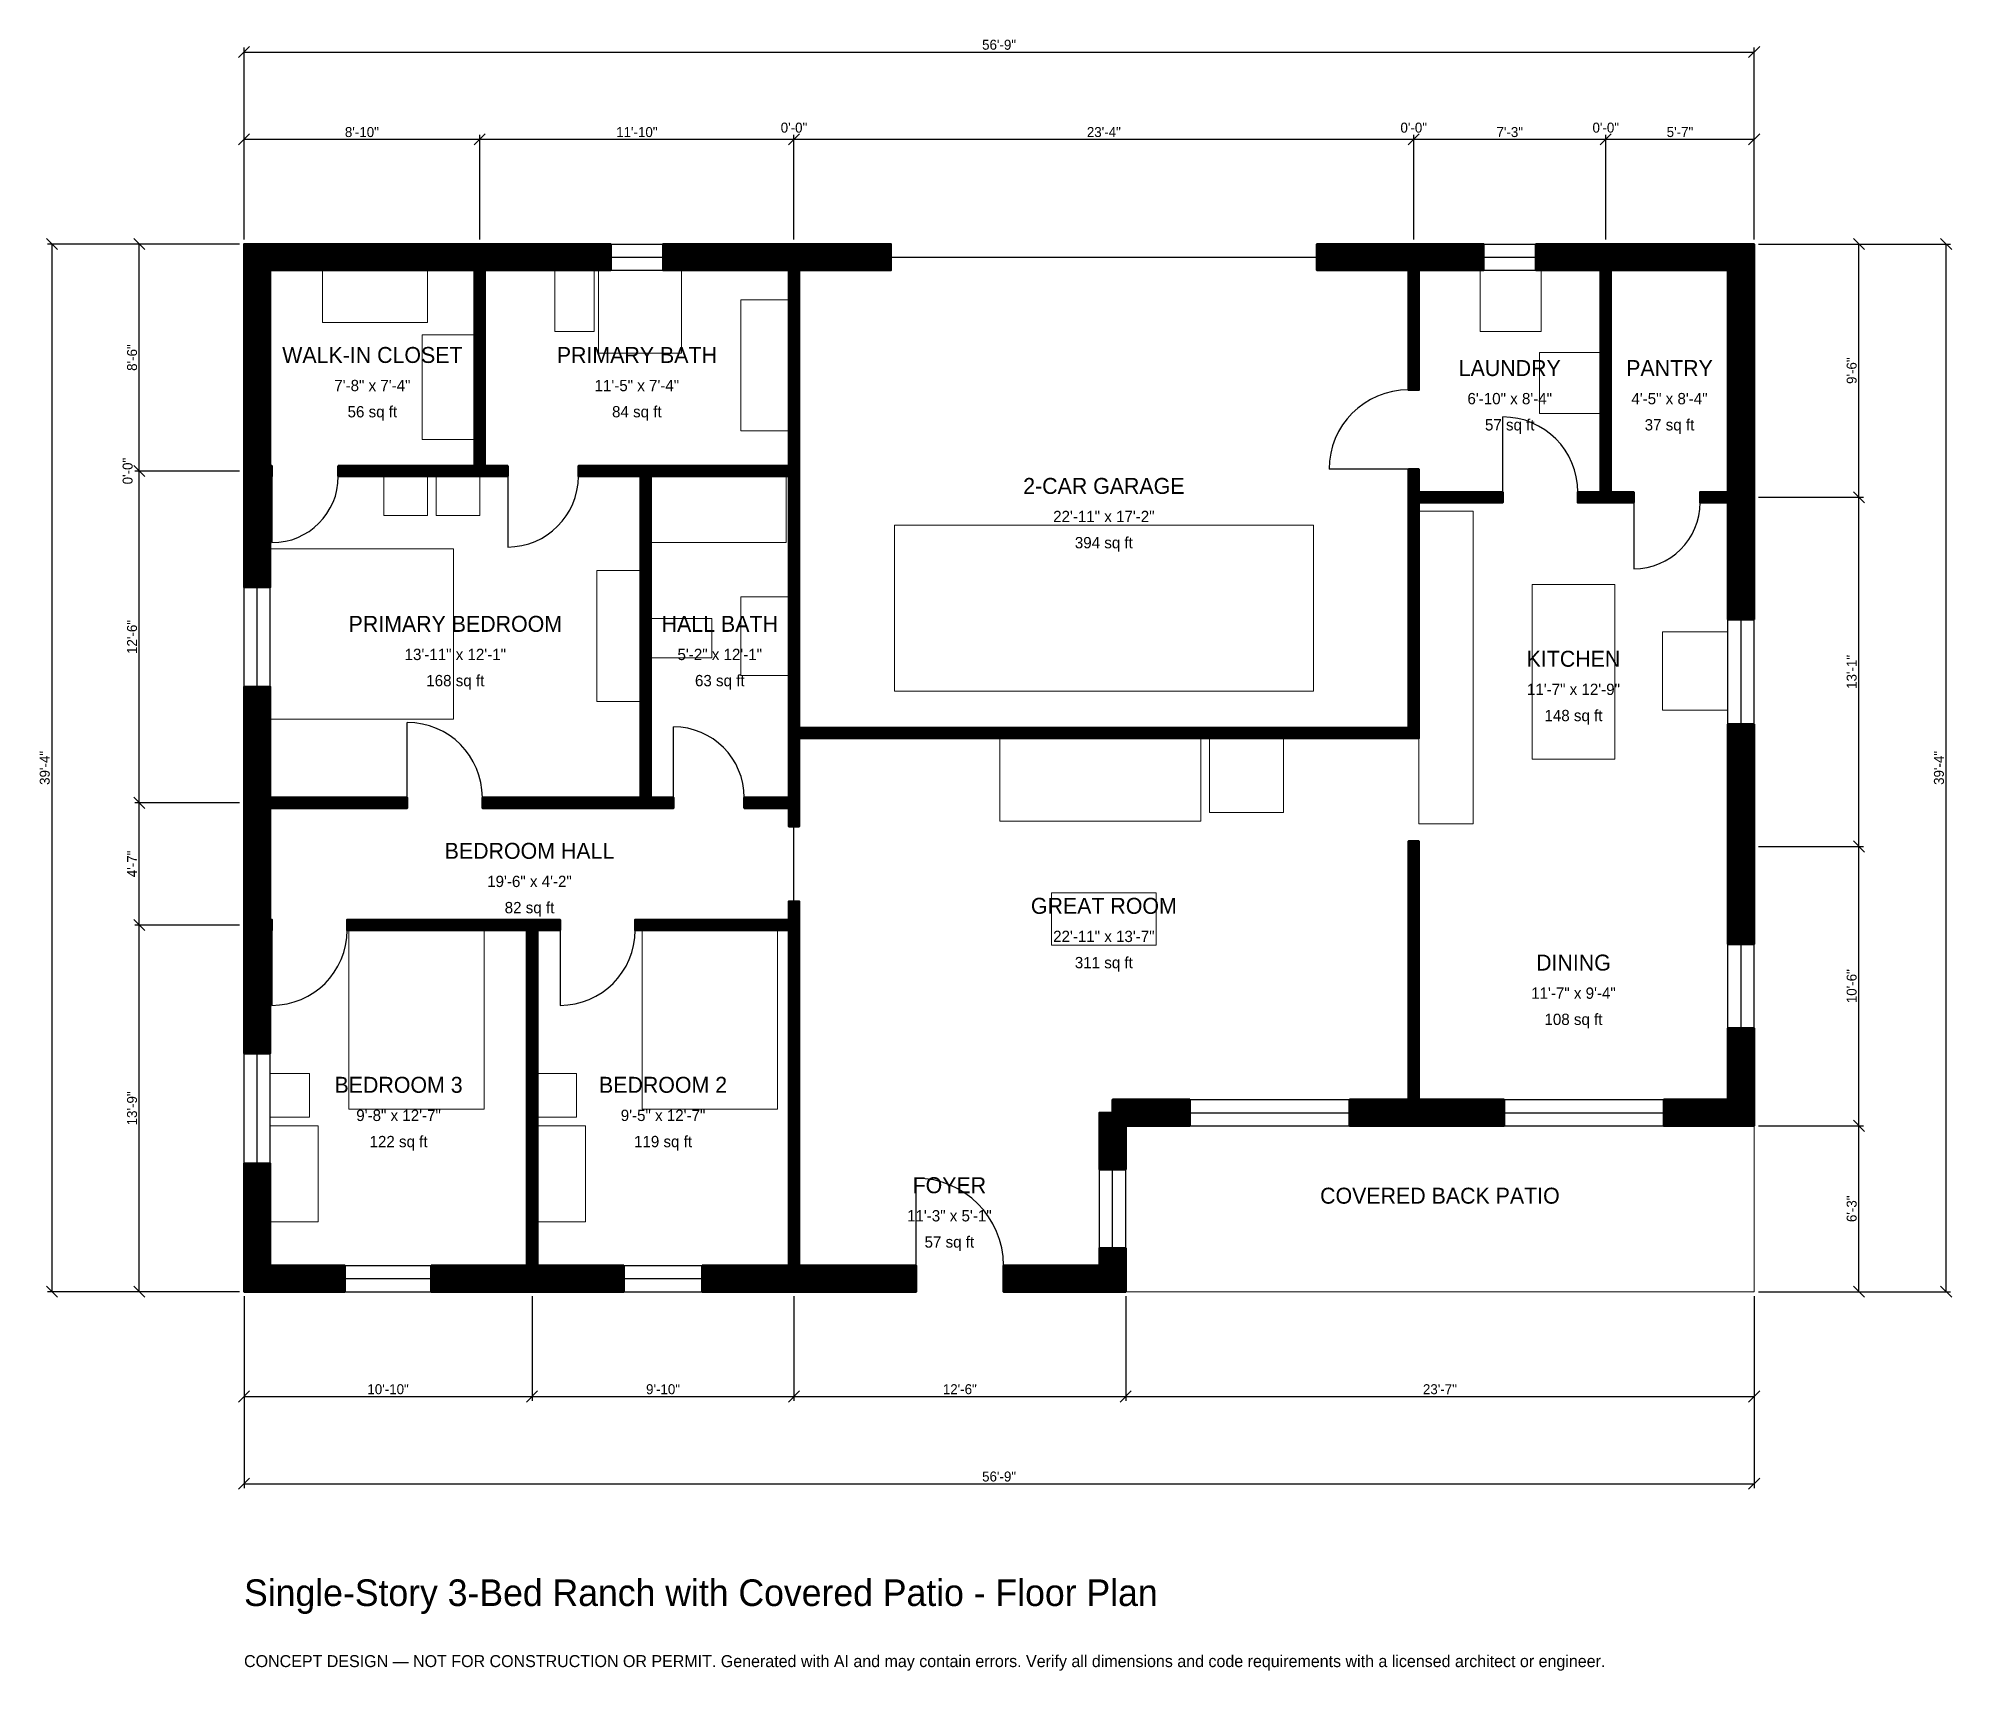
# Model space of a CAD drawing. Header units: inches. Extents: x -93 to 770, y -171 to 565.
import ezdxf
from ezdxf.enums import TextEntityAlignment as Align

# ---------------------------------------------------------------- set-up
doc = ezdxf.new("R2010")
doc.units = ezdxf.units.IN
doc.header["$MEASUREMENT"] = 0
doc.linetypes.add('DASHED', pattern=[0.6, 0.5, -0.1])
for name, color, linetype, lineweight in [('A-ANNO-DIMS', 1, 'Continuous', 13), ('A-ANNO-TEXT', 7, 'Continuous', 18), ('A-AREA-IDEN', 7, 'Continuous', 18), ('A-DOOR', 2, 'Continuous', 25), ('A-FLOR-FIXT', 9, 'Continuous', 13), ('A-FURN', 9, 'Continuous', 13), ('A-GLAZ', 4, 'Continuous', 25), ('A-SITE-PAVE', 8, 'Continuous', 13), ('A-WALL', 7, 'Continuous', 50), ('A-WALL-PATT', 8, 'Continuous', 13)]:
    doc.layers.add(name, color=color, linetype=linetype, lineweight=lineweight)
doc.dimstyles.new('PLAN', dxfattribs={"dimtxt": 4.5, "dimasz": 3, "dimexe": 2, "dimexo": 2, "dimgap": 1, "dimtad": 1, "dimdec": 0, "dimlunit": 4, "dimtsz": 2.5, "dimcen": 2.5, "dimclrd": 1, "dimclre": 1, "dimazin": 3, "dimtfac": 1, "dimtmove": 0, "dimatfit": 3})

msp = doc.modelspace()

# ---------------------------------------------------------------- hatches: boundary and pattern name
at = {"layer": 'A-WALL-PATT'}
h = msp.add_hatch(dxfattribs=at)
h.set_pattern_fill('ANSI31', color=8, scale=0.8)
h.paths.add_polyline_path([(124.0157, 0), (84.4488, 0), (84.4488, 11.811), (124.0157, 11.811), (127.5591, 11.811), (127.5591, 162.9921), (46.4567, 162.9921), (46.4567, 167.7165), (127.5591, 167.7165), (132.2835, 167.7165), (142.5197, 167.7165), (142.5197, 162.9921), (132.2835, 162.9921), (132.2835, 11.811), (135.8268, 11.811), (171.2598, 11.811), (171.2598, 0), (135.8268, 0), (132.2835, 0), (132.2835, 0), (127.5591, 0), (127.5591, 0), (124.0157, 0)])
h.paths.add_polyline_path([(11.811, 0), (11.811, 0), (0, 0), (0, 0), (0, 0), (0, 11.811), (0, 11.811), (0, 57.874), (11.811, 57.874), (11.811, 11.811), (45.4724, 11.811), (45.4724, 0), (11.811, 0)])
h.paths.add_polyline_path([(0, 159.4488), (0, 162.9921), (0, 162.9921), (0, 167.7165), (0, 167.7165), (0, 171.2598), (0, 214.5669), (0, 218.1102), (0, 218.1102), (0, 222.8346), (0, 222.8346), (0, 226.378), (0, 272.8346), (11.811, 272.8346), (11.811, 226.378), (11.811, 222.8346), (73.622, 222.8346), (73.622, 218.1102), (11.811, 218.1102), (11.811, 214.5669), (11.811, 171.2598), (11.811, 167.7165), (12.5984, 167.7165), (12.5984, 162.9921), (11.811, 162.9921), (11.811, 159.4488), (11.811, 107.4803), (0, 107.4803), (0, 159.4488)])
h.paths.add_polyline_path([(0, 364.1732), (0, 367.7165), (0, 367.7165), (0, 372.4409), (0, 372.4409), (0, 375.9843), (0, 460.6299), (0, 460.6299), (0, 472.4409), (0, 472.4409), (0, 472.441), (11.811, 472.441), (11.811, 472.4409), (100.3937, 472.4409), (103.937, 472.4409), (103.937, 472.441), (108.6614, 472.441), (108.6614, 472.4409), (112.2047, 472.4409), (165.3543, 472.4409), (165.3543, 460.6299), (112.2047, 460.6299), (108.6614, 460.6299), (108.6614, 372.4409), (118.8976, 372.4409), (118.8976, 367.7165), (108.6614, 367.7165), (103.937, 367.7165), (42.5197, 367.7165), (42.5197, 372.4409), (103.937, 372.4409), (103.937, 460.6299), (100.3937, 460.6299), (11.811, 460.6299), (11.811, 375.9843), (11.811, 372.4409), (12.5984, 372.4409), (12.5984, 367.7165), (11.811, 367.7165), (11.811, 364.1732), (11.811, 317.7165), (0, 317.7165), (0, 364.1732)])
h.paths.add_polyline_path([(242.126, 472.4409), (245.6693, 472.4409), (245.6693, 472.441), (250.3937, 472.441), (250.3937, 472.4409), (253.937, 472.4409), (291.7323, 472.4409), (291.7323, 460.6299), (253.937, 460.6299), (250.3937, 460.6299), (250.3937, 367.7165), (250.3937, 367.7165), (250.3937, 367.7165), (250.3937, 254.3307), (525.1968, 254.3307), (525.1968, 355.9055), (525.1968, 360.6299), (525.1968, 370.8661), (529.9213, 370.8661), (529.9213, 360.6299), (567.7165, 360.6299), (567.7165, 355.9055), (529.9213, 355.9055), (529.9213, 254.3307), (529.9213, 249.6063), (525.1968, 249.6063), (250.3937, 249.6063), (250.3937, 222.8346), (250.3937, 218.1102), (250.3937, 209.8425), (245.6693, 209.8425), (245.6693, 218.1102), (225.5906, 218.1102), (225.5906, 222.8346), (245.6693, 222.8346), (245.6693, 249.6063), (245.6693, 254.3307), (245.6693, 367.7165), (183.4646, 367.7165), (183.4646, 222.8346), (193.7008, 222.8346), (193.7008, 218.1102), (183.4646, 218.1102), (178.7402, 218.1102), (107.4803, 218.1102), (107.4803, 222.8346), (178.7402, 222.8346), (178.7402, 367.7165), (150.7874, 367.7165), (150.7874, 372.4409), (178.7402, 372.4409), (183.4646, 372.4409), (245.6693, 372.4409), (245.6693, 372.4409), (245.6693, 460.6299), (242.126, 460.6299), (188.9764, 460.6299), (188.9764, 472.4409), (242.126, 472.4409)])
h.paths.add_polyline_path([(521.6535, 472.4409), (525.1968, 472.4409), (525.1968, 472.441), (529.9213, 472.441), (529.9213, 472.4409), (533.4646, 472.4409), (559.0551, 472.4409), (559.0551, 460.6299), (533.4646, 460.6299), (529.9213, 460.6299), (529.9213, 406.6929), (525.1968, 406.6929), (525.1968, 460.6299), (521.6535, 460.6299), (483.8583, 460.6299), (483.8583, 472.4409), (521.6535, 472.4409)])
h.paths.add_polyline_path([(608.2677, 472.4409), (611.811, 472.4409), (611.811, 472.441), (616.5354, 472.441), (616.5354, 472.4409), (620.0787, 472.4409), (669.2913, 472.4409), (669.2913, 472.441), (681.1024, 472.441), (681.1024, 472.4409), (681.1024, 472.4409), (681.1024, 460.6299), (681.1024, 460.6299), (681.1024, 364.1732), (681.1024, 360.6299), (681.1024, 360.6299), (681.1024, 355.9055), (681.1024, 355.9055), (681.1024, 352.3622), (681.1024, 303.1496), (669.2913, 303.1496), (669.2913, 352.3622), (669.2913, 355.9055), (656.6929, 355.9055), (656.6929, 360.6299), (669.2913, 360.6299), (669.2913, 364.1732), (669.2913, 460.6299), (620.0787, 460.6299), (616.5354, 460.6299), (616.5354, 360.6299), (626.7717, 360.6299), (626.7717, 355.9055), (616.5354, 355.9055), (611.811, 355.9055), (611.811, 355.9055), (601.5748, 355.9055), (601.5748, 360.6299), (611.811, 360.6299), (611.811, 360.6299), (611.811, 460.6299), (608.2677, 460.6299), (582.6772, 460.6299), (582.6772, 472.4409), (608.2677, 472.4409)])
h.paths.add_polyline_path([(681.1024, 206.6929), (681.1024, 194.8819), (681.1024, 156.6929), (669.2913, 156.6929), (669.2913, 194.8819), (669.2913, 206.6929), (669.2913, 255.9055), (681.1024, 255.9055), (681.1024, 206.6929)])
h.paths.add_polyline_path([(681.1024, 86.6142), (681.1024, 86.6142), (681.1024, 74.8031), (681.1024, 74.8031), (681.1024, 74.8031), (669.2913, 74.8031), (669.2913, 74.8031), (640.3543, 74.8031), (640.3543, 86.6142), (669.2913, 86.6142), (669.2913, 118.8976), (681.1024, 118.8976), (681.1024, 86.6142)])
h.paths.add_polyline_path([(533.4646, 74.8031), (529.9213, 74.8031), (529.9213, 74.8031), (525.1968, 74.8031), (525.1968, 74.8031), (521.6535, 74.8031), (498.622, 74.8031), (498.622, 86.6142), (521.6535, 86.6142), (525.1968, 86.6142), (525.1968, 203.1496), (529.9213, 203.1496), (529.9213, 86.6142), (533.4646, 86.6142), (568.3071, 86.6142), (568.3071, 74.8031), (533.4646, 74.8031)])
h.paths.add_polyline_path([(397.6378, 74.8031), (397.6378, 55.1181), (385.8268, 55.1181), (385.8268, 80.7087), (391.7323, 80.7087), (391.7323, 86.6142), (426.5748, 86.6142), (426.5748, 74.8031), (397.6378, 74.8031)])
h.paths.add_polyline_path([(397.6378, 11.811), (397.6378, 11.811), (397.6378, 0), (397.6378, 0), (397.6378, 0), (385.8268, 0), (385.8268, 0), (342.5197, 0), (342.5197, 11.811), (385.8268, 11.811), (385.8268, 19.685), (397.6378, 19.685), (397.6378, 11.811)])
h.paths.add_polyline_path([(253.937, 0), (250.3937, 0), (250.3937, 0), (245.6693, 0), (245.6693, 0), (242.126, 0), (206.6929, 0), (206.6929, 11.811), (242.126, 11.811), (245.6693, 11.811), (245.6693, 72.4409), (245.6693, 77.1654), (245.6693, 162.9921), (176.378, 162.9921), (176.378, 167.7165), (245.6693, 167.7165), (245.6693, 175.9843), (250.3937, 175.9843), (250.3937, 167.7165), (250.3937, 162.9921), (250.3937, 77.1654), (250.3937, 72.4409), (250.3937, 11.811), (253.937, 11.811), (303.1496, 11.811), (303.1496, 0), (253.937, 0)])

# ---------------------------------------------------------------- linework, layer by layer
at = {"layer": 'A-DOOR', "linetype": 'DASHED'}
msp.add_line((291.7323, 466.5354), (483.8583, 466.5354), dxfattribs=at)
at = {"layer": 'A-DOOR'}
for p, q in [((567.7165, 360.6299), (567.7165, 394.4882)), ((12.5984, 367.7165), (12.5984, 337.7953)), ((118.8976, 367.7165), (118.8976, 335.8268)), ((525.1968, 370.8661), (489.3701, 370.8661)), ((626.7717, 355.9055), (626.7717, 325.9843)), ((73.622, 222.8346), (73.622, 256.6929)), ((193.7008, 222.8346), (193.7008, 254.7244)), ((248.0315, 175.9843), (248.0315, 209.8425)), ((12.5984, 162.9921), (12.5984, 129.1339)), ((142.5197, 162.9921), (142.5197, 129.1339)), ((303.1496, 11.811), (303.1496, 51.1811))]:
    msp.add_line(p, q, dxfattribs=at)
for centre, radius, start, end in [((525.1968, 370.8661), 35.8268, 90, 180), ((567.7165, 360.6299), 33.8583, 0, 90), ((12.5984, 367.7165), 29.9213, 270, 360), ((118.8976, 367.7165), 31.8898, 270, 360), ((626.7717, 355.9055), 29.9213, 270, 360), ((73.622, 222.8346), 33.8583, 0, 90), ((193.7008, 222.8346), 31.8898, 0, 90), ((12.5984, 162.9921), 33.8583, 270, 360), ((142.5197, 162.9921), 33.8583, 270, 360), ((303.1496, 11.811), 39.3701, 0, 90)]:
    msp.add_arc(centre, radius, start, end, dxfattribs=at)
at = {"layer": 'A-FLOR-FIXT'}
for points in [[(140.1575, 433.0709), (157.874, 433.0709), (157.874, 460.6299), (140.1575, 460.6299)], [(159.8425, 423.2283), (197.2441, 423.2283), (197.2441, 460.6299), (159.8425, 460.6299)], [(224.0157, 388.189), (245.6693, 388.189), (245.6693, 447.2441), (224.0157, 447.2441)], [(183.4646, 337.7953), (244.4882, 337.7953), (244.4882, 367.7165), (183.4646, 367.7165)], [(529.9213, 211.0236), (554.3307, 211.0236), (554.3307, 351.9685), (529.9213, 351.9685)], [(224.0157, 277.9528), (245.6693, 277.9528), (245.6693, 313.3858), (224.0157, 313.3858)], [(580.9055, 240.1575), (618.3071, 240.1575), (618.3071, 318.8976), (580.9055, 318.8976)], [(183.4646, 285.8268), (211.0236, 285.8268), (211.0236, 303.5433), (183.4646, 303.5433)]]:
    msp.add_lwpolyline(points, close=True, dxfattribs=at)
at = {"layer": 'A-FURN'}
for points in [[(35.4331, 437.0079), (82.6772, 437.0079), (82.6772, 460.6299), (35.4331, 460.6299)], [(557.4803, 433.0709), (585.0394, 433.0709), (585.0394, 460.6299), (557.4803, 460.6299)], [(80.315, 384.252), (103.937, 384.252), (103.937, 431.4961), (80.315, 431.4961)], [(584.252, 396.063), (611.811, 396.063), (611.811, 423.622), (584.252, 423.622)], [(62.9921, 350), (82.6772, 350), (82.6772, 367.7165), (62.9921, 367.7165)], [(86.6142, 350), (106.2992, 350), (106.2992, 367.7165), (86.6142, 367.7165)], [(293.3071, 270.8661), (482.2835, 270.8661), (482.2835, 345.6693), (293.3071, 345.6693)], [(11.811, 258.2677), (94.4882, 258.2677), (94.4882, 335.0394), (11.811, 335.0394)], [(159.0551, 266.1417), (178.7402, 266.1417), (178.7402, 325.1969), (159.0551, 325.1969)], [(639.7638, 262.2047), (669.2913, 262.2047), (669.2913, 297.6378), (639.7638, 297.6378)], [(340.9449, 212.2047), (431.4961, 212.2047), (431.4961, 249.6063), (340.9449, 249.6063)], [(435.4331, 216.1417), (468.8976, 216.1417), (468.8976, 249.6063), (435.4331, 249.6063)], [(364.1732, 156.2992), (411.4173, 156.2992), (411.4173, 179.9213), (364.1732, 179.9213)], [(47.2441, 82.2835), (108.2677, 82.2835), (108.2677, 162.9921), (47.2441, 162.9921)], [(179.5276, 82.2835), (240.5512, 82.2835), (240.5512, 162.9921), (179.5276, 162.9921)], [(11.811, 78.7402), (29.5276, 78.7402), (29.5276, 98.4252), (11.811, 98.4252)], [(132.2835, 78.7402), (150, 78.7402), (150, 98.4252), (132.2835, 98.4252)], [(11.811, 31.4961), (33.4646, 31.4961), (33.4646, 74.8031), (11.811, 74.8031)], [(132.2835, 31.4961), (153.937, 31.4961), (153.937, 74.8031), (132.2835, 74.8031)]]:
    msp.add_lwpolyline(points, close=True, dxfattribs=at)
at = {"layer": 'A-GLAZ'}
for p, q in [((165.3543, 472.4409), (188.9764, 472.4409)), ((165.3543, 466.5354), (188.9764, 466.5354)), ((559.0551, 472.4409), (582.6772, 472.4409)), ((559.0551, 466.5354), (582.6772, 466.5354)), ((165.3543, 460.6299), (188.9764, 460.6299)), ((559.0551, 460.6299), (582.6772, 460.6299)), ((0, 272.8346), (0, 317.7165)), ((5.9055, 272.8346), (5.9055, 317.7165)), ((11.811, 272.8346), (11.811, 317.7165)), ((669.2913, 255.9055), (669.2913, 303.1496)), ((675.1968, 255.9055), (675.1968, 303.1496)), ((681.1024, 255.9055), (681.1024, 303.1496)), ((669.2913, 118.8976), (669.2913, 156.6929)), ((675.1968, 118.8976), (675.1968, 156.6929)), ((681.1024, 118.8976), (681.1024, 156.6929)), ((0, 57.874), (0, 107.4803)), ((5.9055, 57.874), (5.9055, 107.4803)), ((11.811, 57.874), (11.811, 107.4803)), ((426.5748, 86.6142), (498.622, 86.6142)), ((568.3071, 86.6142), (640.3543, 86.6142)), ((426.5748, 80.7087), (498.622, 80.7087)), ((568.3071, 80.7087), (640.3543, 80.7087)), ((426.5748, 74.8031), (498.622, 74.8031)), ((568.3071, 74.8031), (640.3543, 74.8031)), ((385.8268, 19.685), (385.8268, 55.1181)), ((391.7323, 19.685), (391.7323, 55.1181)), ((397.6378, 19.685), (397.6378, 55.1181)), ((45.4724, 11.811), (84.4488, 11.811)), ((171.2598, 11.811), (206.6929, 11.811)), ((45.4724, 5.9055), (84.4488, 5.9055)), ((45.4724, 0), (84.4488, 0)), ((171.2598, 5.9055), (206.6929, 5.9055)), ((171.2598, 0), (206.6929, 0))]:
    msp.add_line(p, q, dxfattribs=at)
at = {"layer": 'A-SITE-PAVE', "linetype": 'DASHED'}
msp.add_lwpolyline([(397.6378, 0), (681.1024, 0), (681.1024, 74.8031), (397.6378, 74.8031)], close=True, dxfattribs=at)
at = {"layer": 'A-WALL'}
for points in [[(0, 364.1732), (0, 367.7165), (0, 367.7165), (0, 372.4409), (0, 372.4409), (0, 375.9843), (0, 460.6299), (0, 460.6299), (0, 472.4409), (0, 472.4409), (0, 472.441), (11.811, 472.441), (11.811, 472.4409), (100.3937, 472.4409), (103.937, 472.4409), (103.937, 472.441), (108.6614, 472.441), (108.6614, 472.4409), (112.2047, 472.4409), (165.3543, 472.4409), (165.3543, 460.6299), (112.2047, 460.6299), (108.6614, 460.6299), (108.6614, 372.4409), (118.8976, 372.4409), (118.8976, 367.7165), (108.6614, 367.7165), (103.937, 367.7165), (42.5197, 367.7165), (42.5197, 372.4409), (103.937, 372.4409), (103.937, 460.6299), (100.3937, 460.6299), (11.811, 460.6299), (11.811, 375.9843), (11.811, 372.4409), (12.5984, 372.4409), (12.5984, 367.7165), (11.811, 367.7165), (11.811, 364.1732), (11.811, 317.7165), (0, 317.7165), (0, 364.1732)], [(242.126, 472.4409), (245.6693, 472.4409), (245.6693, 472.441), (250.3937, 472.441), (250.3937, 472.4409), (253.937, 472.4409), (291.7323, 472.4409), (291.7323, 460.6299), (253.937, 460.6299), (250.3937, 460.6299), (250.3937, 367.7165), (250.3937, 367.7165), (250.3937, 367.7165), (250.3937, 254.3307), (525.1968, 254.3307), (525.1968, 355.9055), (525.1968, 360.6299), (525.1968, 370.8661), (529.9213, 370.8661), (529.9213, 360.6299), (567.7165, 360.6299), (567.7165, 355.9055), (529.9213, 355.9055), (529.9213, 254.3307), (529.9213, 249.6063), (525.1968, 249.6063), (250.3937, 249.6063), (250.3937, 222.8346), (250.3937, 218.1102), (250.3937, 209.8425), (245.6693, 209.8425), (245.6693, 218.1102), (225.5906, 218.1102), (225.5906, 222.8346), (245.6693, 222.8346), (245.6693, 249.6063), (245.6693, 254.3307), (245.6693, 367.7165), (183.4646, 367.7165), (183.4646, 222.8346), (193.7008, 222.8346), (193.7008, 218.1102), (183.4646, 218.1102), (178.7402, 218.1102), (107.4803, 218.1102), (107.4803, 222.8346), (178.7402, 222.8346), (178.7402, 367.7165), (150.7874, 367.7165), (150.7874, 372.4409), (178.7402, 372.4409), (183.4646, 372.4409), (245.6693, 372.4409), (245.6693, 372.4409), (245.6693, 460.6299), (242.126, 460.6299), (188.9764, 460.6299), (188.9764, 472.4409), (242.126, 472.4409)], [(521.6535, 472.4409), (525.1968, 472.4409), (525.1968, 472.441), (529.9213, 472.441), (529.9213, 472.4409), (533.4646, 472.4409), (559.0551, 472.4409), (559.0551, 460.6299), (533.4646, 460.6299), (529.9213, 460.6299), (529.9213, 406.6929), (525.1968, 406.6929), (525.1968, 460.6299), (521.6535, 460.6299), (483.8583, 460.6299), (483.8583, 472.4409), (521.6535, 472.4409)], [(608.2677, 472.4409), (611.811, 472.4409), (611.811, 472.441), (616.5354, 472.441), (616.5354, 472.4409), (620.0787, 472.4409), (669.2913, 472.4409), (669.2913, 472.441), (681.1024, 472.441), (681.1024, 472.4409), (681.1024, 472.4409), (681.1024, 460.6299), (681.1024, 460.6299), (681.1024, 364.1732), (681.1024, 360.6299), (681.1024, 360.6299), (681.1024, 355.9055), (681.1024, 355.9055), (681.1024, 352.3622), (681.1024, 303.1496), (669.2913, 303.1496), (669.2913, 352.3622), (669.2913, 355.9055), (656.6929, 355.9055), (656.6929, 360.6299), (669.2913, 360.6299), (669.2913, 364.1732), (669.2913, 460.6299), (620.0787, 460.6299), (616.5354, 460.6299), (616.5354, 360.6299), (626.7717, 360.6299), (626.7717, 355.9055), (616.5354, 355.9055), (611.811, 355.9055), (611.811, 355.9055), (601.5748, 355.9055), (601.5748, 360.6299), (611.811, 360.6299), (611.811, 360.6299), (611.811, 460.6299), (608.2677, 460.6299), (582.6772, 460.6299), (582.6772, 472.4409), (608.2677, 472.4409)], [(0, 159.4488), (0, 162.9921), (0, 162.9921), (0, 167.7165), (0, 167.7165), (0, 171.2598), (0, 214.5669), (0, 218.1102), (0, 218.1102), (0, 222.8346), (0, 222.8346), (0, 226.378), (0, 272.8346), (11.811, 272.8346), (11.811, 226.378), (11.811, 222.8346), (73.622, 222.8346), (73.622, 218.1102), (11.811, 218.1102), (11.811, 214.5669), (11.811, 171.2598), (11.811, 167.7165), (12.5984, 167.7165), (12.5984, 162.9921), (11.811, 162.9921), (11.811, 159.4488), (11.811, 107.4803), (0, 107.4803), (0, 159.4488)], [(681.1024, 206.6929), (681.1024, 194.8819), (681.1024, 156.6929), (669.2913, 156.6929), (669.2913, 194.8819), (669.2913, 206.6929), (669.2913, 255.9055), (681.1024, 255.9055), (681.1024, 206.6929)], [(533.4646, 74.8031), (529.9213, 74.8031), (529.9213, 74.8031), (525.1968, 74.8031), (525.1968, 74.8031), (521.6535, 74.8031), (498.622, 74.8031), (498.622, 86.6142), (521.6535, 86.6142), (525.1968, 86.6142), (525.1968, 203.1496), (529.9213, 203.1496), (529.9213, 86.6142), (533.4646, 86.6142), (568.3071, 86.6142), (568.3071, 74.8031), (533.4646, 74.8031)], [(253.937, 0), (250.3937, 0), (250.3937, 0), (245.6693, 0), (245.6693, 0), (242.126, 0), (206.6929, 0), (206.6929, 11.811), (242.126, 11.811), (245.6693, 11.811), (245.6693, 72.4409), (245.6693, 77.1654), (245.6693, 162.9921), (176.378, 162.9921), (176.378, 167.7165), (245.6693, 167.7165), (245.6693, 175.9843), (250.3937, 175.9843), (250.3937, 167.7165), (250.3937, 162.9921), (250.3937, 77.1654), (250.3937, 72.4409), (250.3937, 11.811), (253.937, 11.811), (303.1496, 11.811), (303.1496, 0), (253.937, 0)], [(124.0157, 0), (84.4488, 0), (84.4488, 11.811), (124.0157, 11.811), (127.5591, 11.811), (127.5591, 162.9921), (46.4567, 162.9921), (46.4567, 167.7165), (127.5591, 167.7165), (132.2835, 167.7165), (142.5197, 167.7165), (142.5197, 162.9921), (132.2835, 162.9921), (132.2835, 11.811), (135.8268, 11.811), (171.2598, 11.811), (171.2598, 0), (135.8268, 0), (132.2835, 0), (132.2835, 0), (127.5591, 0), (127.5591, 0), (124.0157, 0)], [(681.1024, 86.6142), (681.1024, 86.6142), (681.1024, 74.8031), (681.1024, 74.8031), (681.1024, 74.8031), (669.2913, 74.8031), (669.2913, 74.8031), (640.3543, 74.8031), (640.3543, 86.6142), (669.2913, 86.6142), (669.2913, 118.8976), (681.1024, 118.8976), (681.1024, 86.6142)], [(397.6378, 74.8031), (397.6378, 55.1181), (385.8268, 55.1181), (385.8268, 80.7087), (391.7323, 80.7087), (391.7323, 86.6142), (426.5748, 86.6142), (426.5748, 74.8031), (397.6378, 74.8031)], [(11.811, 0), (11.811, 0), (0, 0), (0, 0), (0, 0), (0, 11.811), (0, 11.811), (0, 57.874), (11.811, 57.874), (11.811, 11.811), (45.4724, 11.811), (45.4724, 0), (11.811, 0)], [(397.6378, 11.811), (397.6378, 11.811), (397.6378, 0), (397.6378, 0), (397.6378, 0), (385.8268, 0), (385.8268, 0), (342.5197, 0), (342.5197, 11.811), (385.8268, 11.811), (385.8268, 19.685), (397.6378, 19.685), (397.6378, 11.811)]]:
    msp.add_lwpolyline(points, close=True, dxfattribs=at)

# ---------------------------------------------------------------- texts
at = {"layer": 'A-ANNO-TEXT'}
for s, height, p in [('Single-Story 3-Bed Ranch with Covered Patio - Floor Plan', 12, (0, -141.7323)), ('CONCEPT DESIGN — NOT FOR CONSTRUCTION OR PERMIT. Generated with AI and may contain errors. Verify all dimensions and code requirements with a licensed architect or engineer.', 5.4, (0, -169.2913))]:
    msp.add_text(s, height=height, dxfattribs=at).set_placement(p)
at = {"layer": 'A-AREA-IDEN'}
for s, height, p in [('WALK-IN CLOSET', 7.2, (57.874, 422.4409)), ('PRIMARY BATH', 7.2, (177.1654, 422.4409)), ('LAUNDRY', 7.2, (570.8661, 416.5354)), ('PANTRY', 7.2, (642.9134, 416.5354)), ('7\'-8" x 7\'-4"', 5.1, (57.874, 408.6614)), ('11\'-5" x 7\'-4"', 5.1, (177.1654, 408.6614)), ('56 sq ft', 5.1, (57.874, 396.8504)), ('84 sq ft', 5.1, (177.1654, 396.8504)), ('6\'-10" x 8\'-4"', 5.1, (570.8661, 402.7559)), ('4\'-5" x 8\'-4"', 5.1, (642.9134, 402.7559)), ('57 sq ft', 5.1, (570.8661, 390.9449)), ('37 sq ft', 5.1, (642.9134, 390.9449)), ('2-CAR GARAGE', 7.2, (387.7953, 363.3858)), ('22\'-11" x 17\'-2"', 5.1, (387.7953, 349.6063)), ('394 sq ft', 5.1, (387.7953, 337.7953)), ('PRIMARY BEDROOM', 7.2, (95.2756, 301.1811)), ('HALL BATH', 7.2, (214.5669, 301.1811)), ('13\'-11" x 12\'-1"', 5.1, (95.2756, 287.4016)), ('5\'-2" x 12\'-1"', 5.1, (214.5669, 287.4016)), ('KITCHEN', 7.2, (599.6063, 285.4331)), ('168 sq ft', 5.1, (95.2756, 275.5906)), ('63 sq ft', 5.1, (214.5669, 275.5906)), ('11\'-7" x 12\'-9"', 5.1, (599.6063, 271.6535)), ('148 sq ft', 5.1, (599.6063, 259.8425)), ('BEDROOM HALL', 7.2, (128.7402, 198.8189)), ('19\'-6" x 4\'-2"', 5.1, (128.7402, 185.0394)), ('82 sq ft', 5.1, (128.7402, 173.2283)), ('GREAT ROOM', 7.2, (387.7953, 174.0157)), ('22\'-11" x 13\'-7"', 5.1, (387.7953, 160.2362)), ('311 sq ft', 5.1, (387.7953, 148.4252)), ('DINING', 7.2, (599.6063, 148.4252)), ('11\'-7" x 9\'-4"', 5.1, (599.6063, 134.6457)), ('108 sq ft', 5.1, (599.6063, 122.8346)), ('BEDROOM 3', 7.2, (69.685, 93.3071)), ('BEDROOM 2', 7.2, (188.9764, 93.3071)), ('9\'-8" x 12\'-7"', 5.1, (69.685, 79.5276)), ('9\'-5" x 12\'-7"', 5.1, (188.9764, 79.5276)), ('122 sq ft', 5.1, (69.685, 67.7165)), ('119 sq ft', 5.1, (188.9764, 67.7165)), ('FOYER', 7.2, (318.1102, 48.0315)), ('COVERED BACK PATIO', 7.2, (539.3701, 43.3071)), ('11\'-3" x 5\'-1"', 5.1, (318.1102, 34.252)), ('57 sq ft', 5.1, (318.1102, 22.4409))]:
    msp.add_text(s, height=height, dxfattribs=at).set_placement(p, align=Align.MIDDLE_CENTER)

# ---------------------------------------------------------------- dimensions: what is measured, and where the dimension line sits
at = {"layer": 'A-ANNO-DIMS'}
for base, p1, p2, text in [((0, 559.0551), (0, 472.4409), (681.1024, 472.4409), '56\'-9"'), ((248.0315, 519.685), (248.0315, 472.4409), (248.0315, 472.4409), '0\'-0"'), ((527.5591, 519.685), (527.5591, 472.4409), (527.5591, 472.4409), '0\'-0"'), ((614.1732, 519.685), (614.1732, 472.4409), (614.1732, 472.4409), '0\'-0"'), ((0, 519.685), (0, 472.4409), (106.2992, 472.4409), '8\'-10"'), ((106.2992, 519.685), (106.2992, 472.4409), (248.0315, 472.4409), '11\'-10"'), ((248.0315, 519.685), (248.0315, 472.4409), (527.5591, 472.4409), '23\'-4"'), ((527.5591, 519.685), (527.5591, 472.4409), (614.1732, 472.4409), '7\'-3"'), ((614.1732, 519.685), (614.1732, 472.4409), (681.1024, 472.4409), '5\'-7"'), ((0, -47.2441), (0, 0), (129.9213, 0), '10\'-10"'), ((0, -86.6142), (0, 0), (681.1024, 0), '56\'-9"'), ((129.9213, -47.2441), (129.9213, 0), (248.0315, 0), '9\'-10"'), ((248.0315, -47.2441), (248.0315, 0), (397.6378, 0), '12\'-6"'), ((397.6378, -47.2441), (397.6378, 0), (681.1024, 0), '23\'-7"')]:
    msp.add_linear_dim(base=base, p1=p1, p2=p2, text=text, dimstyle='PLAN', dxfattribs=at).render()
for base, p1, p2, text in [((-86.6142, 0), (0, 0), (0, 472.4409), '39\'-4"'), ((-47.2441, 370.0787), (0, 370.0787), (0, 472.4409), '8\'-6"'), ((728.3465, 358.2677), (681.1024, 358.2677), (681.1024, 472.4409), '9\'-6"'), ((767.7165, 0), (681.1024, 0), (681.1024, 472.4409), '39\'-4"'), ((-47.2441, 370.0787), (0, 370.0787), (0, 370.0787), '0\'-0"'), ((-47.2441, 220.4724), (0, 220.4724), (0, 370.0787), '12\'-6"'), ((728.3465, 200.7874), (681.1024, 200.7874), (681.1024, 358.2677), '13\'-1"'), ((-47.2441, 165.3543), (0, 165.3543), (0, 220.4724), '4\'-7"'), ((728.3465, 74.8031), (681.1024, 74.8031), (681.1024, 200.7874), '10\'-6"'), ((-47.2441, 0), (0, 0), (0, 165.3543), '13\'-9"'), ((728.3465, 0), (681.1024, 0), (681.1024, 74.8031), '6\'-3"')]:
    msp.add_linear_dim(base=base, p1=p1, p2=p2, angle=90, text=text, dimstyle='PLAN', dxfattribs=at).render()

doc.saveas('drawing.dxf')
